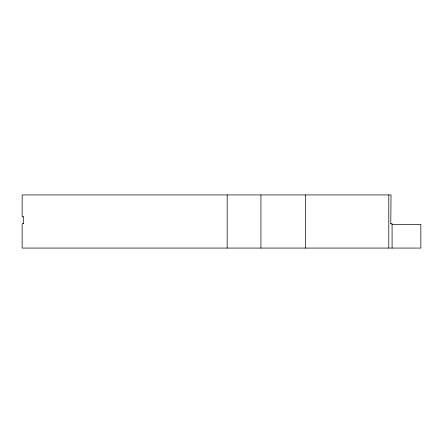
<?xml version="1.0" encoding="UTF-8"?>
<svg xmlns="http://www.w3.org/2000/svg" width="443" height="443" viewBox="0 0 443 443"><rect width="100%" height="100%" fill="white"/><g stroke="black" fill="none" stroke-linecap="round" stroke-linejoin="round"><path stroke-width="0.66" d="M23.534 216.81L22.15 216.81L22.15 194.926L391.036 194.926L390.798 223.693M23.534 223.693L22.15 223.693L22.15 248.074L420.85 248.074L420.85 224.341L391.834 224.341M390.704 223.693L392.083 223.693L392.083 248.074M388.788 194.926L388.788 248.074M305.493 194.926L305.493 248.074M260.933 194.926L260.933 248.074M227.17 194.926L227.17 248.074M23.313 216.81L23.313 223.693"/></g></svg>
